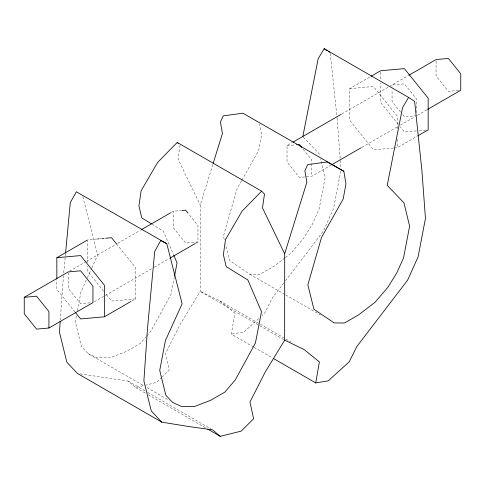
<?xml version="1.0" encoding="UTF-8"?>
<svg xmlns="http://www.w3.org/2000/svg" width="485" height="485" viewBox="0 0 485 485"><rect width="100%" height="100%" fill="white"/><g stroke="black" fill="none" stroke-linecap="round" stroke-linejoin="round"><path stroke-width="0.36" stroke-dasharray="2.42 1.82" d="M60.285 320.167L63.444 275.771M63.729 272.758L65.493 253.922M180.068 145.318L178.043 159.092L200.238 205.034M253.552 347.011L231.296 334.165L234.958 313.183L219.747 300.845L200.256 291.382L284.689 340.124M76.406 315.856L75.302 321.682L81.395 346.448L88.112 353.626L143.742 385.739M77.376 310.758L80.977 291.825L87.167 278.208M340.749 171.12L333.65 208.156L323.168 231.454L285.616 280.688M174.382 276.765L170.999 294.28L150.756 331.334L146.816 335.911M212.812 164.542L200.256 205.022L200.238 291.394L180.747 323.362L165.537 353.262L169.198 370.019L162.433 376.724M87.476 277.529L91.495 268.678M91.804 267.999L97.685 255.061L82.735 196.425M241.481 180.905L237.08 188.713L223.433 236.134L224.325 239.717M241.851 180.256L258.735 150.332L261.548 135.127L259.663 124.021M283.792 283.052L272.388 297.796L264.719 313.128L261.967 315.626M146.325 336.487L140.414 343.356L126.245 351.534L109.865 357.857L97.036 357.724L88.112 353.626M161.911 377.239L156.703 382.398L145.882 385.072M258.663 318.627L243.791 332.116L231.296 334.165M284.78 257.99L274.249 266.089L260.081 274.267L249.739 274.183L229.496 260.506L225.573 244.737M285.368 257.541L290.63 253.491L303.458 238.541L312.382 224.137L319.1 209.217L325.192 177.407L320.761 159.201M393.499 148.064L373.456 149.853L349.697 120.298L349.697 88.622L370.328 76.709M69.567 271.151L85.875 261.736M86.53 261.36L117.194 243.658M117.843 243.282L140.68 230.096M171.344 212.394L173.297 211.26L181.281 210.551M331.273 165.003L311.703 176.304L299.36 177.407L287.023 162.057L287.023 145.603L292.243 142.59M341.828 113.963L388.8 86.845M389.455 86.469L408.243 75.618M94.242 301.852L104.681 295.826M105.336 295.444L153.612 267.575M154.266 267.199L169.271 258.535M196.019 243.088L197.977 241.96L197.977 225.507L188.483 213.703M361.937 147.301L397.821 126.585M400.428 125.075L415.433 116.412M417.385 115.284L427.097 109.683M131.435 301.179L135.303 298.942L135.303 267.265L117.14 244.664M394.244 147.998L397.215 147.731L417.197 136.194M80.286 373.874L128.107 381.101L135.776 387.576L145.16 385.254M349.697 88.622L373.456 86.5L397.215 116.054L397.215 128.877M458.574 90.446L448.413 91.35L436.076 75.999L436.076 60.298M416.736 115.66L404.399 116.764L401.077 112.629M416.282 130.926L404.399 131.987L400.21 126.773M419.252 130.665L427.418 129.931M287.023 145.603L295.007 144.894M96.697 239.038L87.785 239.833L87.785 262.458M99.667 238.772L101.153 238.638M197.977 241.96L185.64 243.064L173.297 227.714L173.297 211.26M90.034 302.864L80.601 303.707L68.264 288.357L68.264 272.655M135.303 298.942L111.544 301.064L105.487 293.534M249.739 274.183L285.083 294.589M285.738 294.965L320.427 314.995M219.747 300.845L259.669 323.895M260.324 324.271L285.192 338.633M285.847 339.009L291.085 342.034M254.207 347.393L272.528 357.972M147.016 387.63L169.265 400.477M128.107 381.101L147.082 392.056M147.737 392.432L211.878 429.467M135.776 387.576L145.591 393.244M148.21 394.754L205.81 428.006M151.95 224.161L163.415 231.242L173.503 254.643M303.331 137.182L319.518 154.103L320.051 156.291M400.604 112.041L392.062 101.413L392.062 89.446M398.343 124.457L380.64 102.432L380.64 82.82M303.161 149.222L311.703 159.85L311.703 162.845M103.626 291.212L87.785 271.509L87.785 266.229M75.011 311.976L56.842 289.375L56.842 279.572M330.285 53.368L336.996 117.328M337.075 118.079L341.034 169.641M416.736 112.665L416.736 99.207L404.399 83.856L392.062 84.96L392.062 86.457M397.215 139.438L397.215 147.731M380.64 72.265L380.64 79.807M311.703 163.59L311.703 176.304"/><path stroke-width="0.73" d="M60.182 321.67L59.461 332.201L66.845 362.192L77.327 373.389L161.754 422.138L188.362 426.491L212.533 429.843L220.208 436.318L241.136 431.141L253.625 418.761L249.969 402.01L265.18 372.104L284.665 340.137L284.689 253.77L306.878 182.196L304.853 170.762L307.714 164.573L327.32 161.96L343.847 171.284L345.975 183.876L343.162 199.08L321.507 237.456L307.86 284.877L313.922 309.254L334.171 322.931L344.508 323.016L358.676 314.832L375.063 302.234L387.891 287.29L396.815 272.885L403.526 257.959L409.625 226.155L403.95 202.851L387.242 185.379L402.562 107.585L408.588 97.424L324.162 48.682L318.13 58.843L302.81 136.637M65.56 253.164L70.289 202.675L76.333 191.763L166.791 243.706L182.111 303.81L165.403 340.573L159.729 370.431L165.828 395.196L172.539 402.368L181.463 406.466L194.291 406.606L210.678 400.283L224.846 392.098L235.183 380.076L255.431 343.022L261.494 311.649L247.847 279.984L226.192 266.617L223.379 254.655L225.507 239.602L242.033 211.199L261.639 191.175L264.501 194.067L262.476 207.835L284.665 253.782M408.588 97.424L414.633 101.365L421.901 170.587L425.46 218.383L418.076 256.898L407.6 280.203L356.821 346.539L349.145 361.877L328.218 380.864L315.729 382.907L319.385 361.925L304.174 349.588L284.689 340.124M174.527 276.038L177.061 262.906L173.8 255.334M213.261 163.093L222.451 133.454L220.426 122.02L223.288 115.824L242.888 113.217L296.723 144.075M261.639 191.175L177.207 142.432L157.607 162.457L141.08 190.86L138.946 205.913L141.759 217.868L151.314 223.767M56.842 278.814L56.842 257.699L87.142 240.202M370.97 76.339L380.64 70.755L404.399 68.634L428.158 98.188L428.158 129.865L417.846 135.824M24.25 297.317L68.264 271.903L80.601 270.806L92.938 286.15L92.938 302.604L48.924 328.012L36.587 329.115L24.25 313.765L24.25 297.317L36.587 296.214L48.924 311.564L48.924 328.012M141.329 229.72L170.69 212.769M292.898 142.214L341.173 114.339M408.891 75.248L436.076 59.552L448.413 58.449L460.75 73.799L460.75 90.246L427.74 109.307M169.92 258.159L195.364 243.47M331.928 164.627L361.283 147.676M75.478 312.558L80.601 318.93L104.36 316.808L130.792 301.549M296.456 144.76L299.36 144.5L301.737 147.452M182.008 210.484L185.64 210.163L188.01 213.115M97.443 238.972L98.922 238.838M101.892 238.571L104.123 238.371M105.609 238.238L111.544 237.711L116.673 244.082M56.842 257.699L80.601 255.577L104.36 285.131L104.36 316.808M166.791 243.706L160.765 240.505L154.721 251.424L147.452 329.036L143.893 380.943L151.278 410.934L161.754 422.138M298.032 144.833L343.847 171.284M273.182 358.348L315.729 382.907M207.768 429.14L220.208 436.318M324.162 48.682L327.181 50.652M328.393 51.44L329.6 52.222M177.207 142.432L178.159 143.39"/></g></svg>
